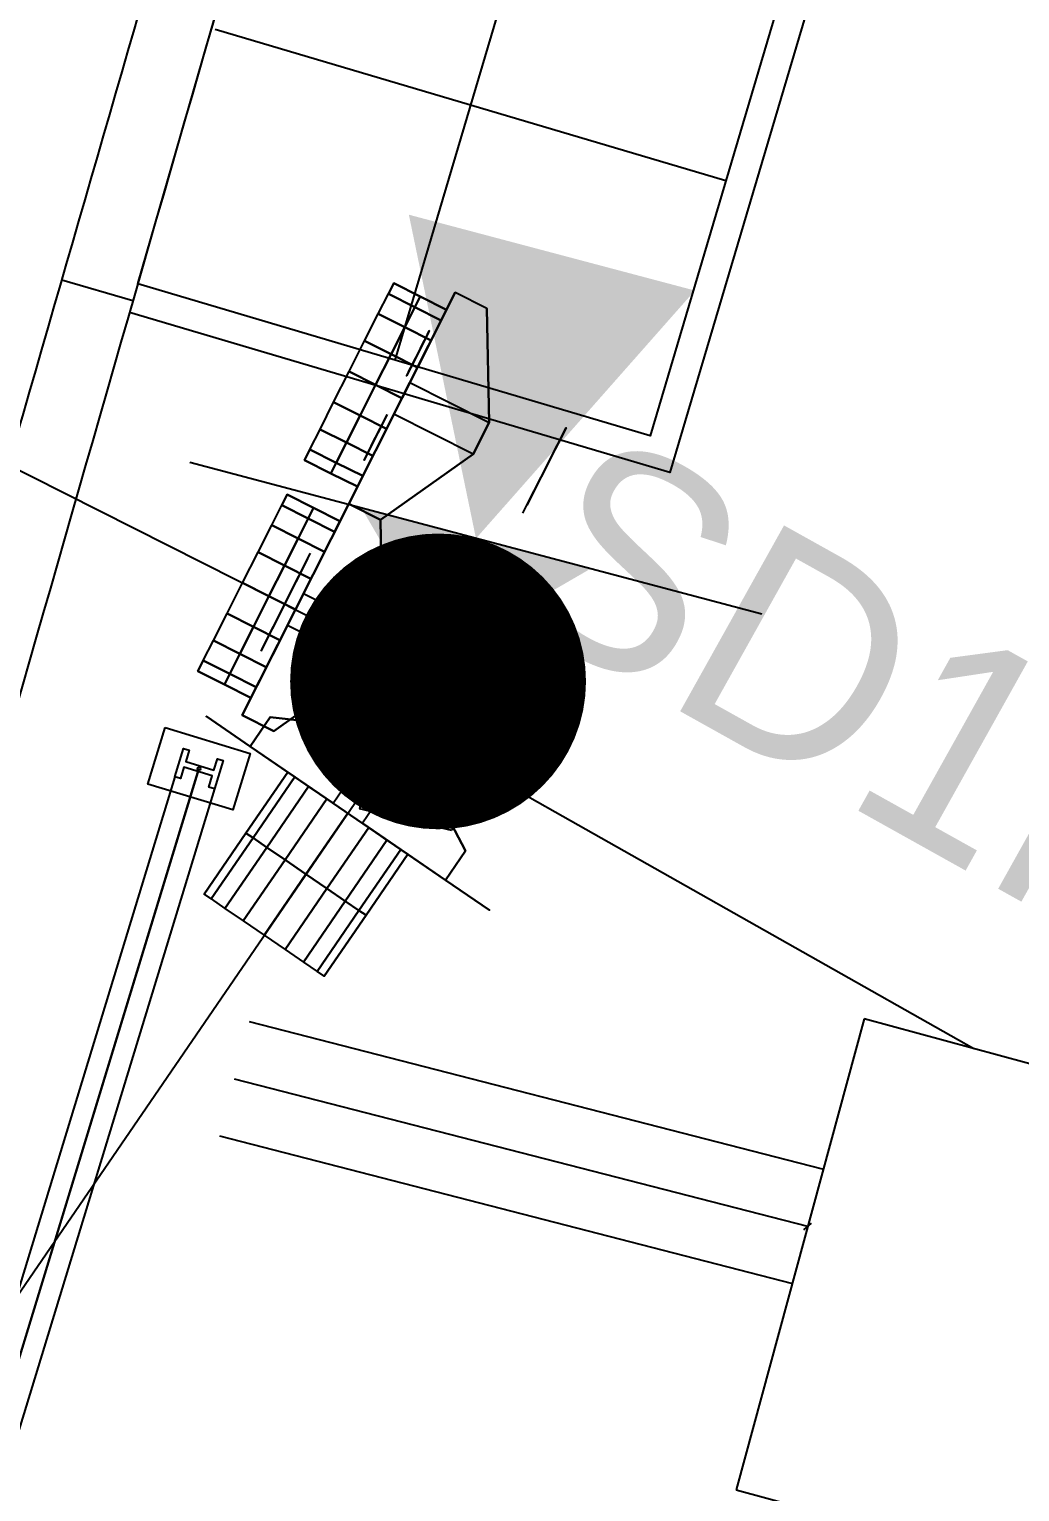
# Model space of a CAD drawing. Extents: x 421500 to 422711, y 436000 to 437000.
# Drawn here: x 421952.853 to 421954.527, y 436513.513 to 436515.985 of the extents above; entities that cross this region are included whole.
import ezdxf

# ---------------------------------------------------------------- set-up
doc = ezdxf.new("R2010")
doc.units = 0
doc.linetypes.add('XREF UTC_716709_AJB_1b$0$DASHDOT1', pattern=[2, 1, -0.5, 0, -0.5])
doc.layers.get('0').update_dxf_attribs({"color": 210})
for name, color, linetype in [('Pr-Kerb', 2, 'Continuous'), ('Pr-KerbEdge', 8, 'Continuous'), ('Pr-PGR', 7, 'Continuous'), ('Pr-PGR-Panels', 4, 'Continuous'), ('Pr-Poles', 2, 'Continuous'), ('Pr-TactFlag', 251, 'Continuous'), ('Pr-Tactiles', 4, 'Continuous'), ('XREF UTC_716709_AJB_1b$0$BASE', 7, 'Continuous'), ('XREF UTC_716709_AJB_1b$0$DATA', 7, 'Continuous'), ('XREF UTC_716709_AJB_1b$0$du-UTCBOX', 42, 'Continuous'), ('XREF UTC_716709_AJB_1b$0$du-UTCDUCT-C1', 42, 'XREF UTC_716709_AJB_1b$0$DASHDOT1'), ('XREF UTC_716709_AJB_1b$0$du-UTCDUCT-F1', 42, 'XREF UTC_716709_AJB_1b$0$DASHDOT1'), ('XREF UTC_716709_AJB_1b$0$du-UTCTEXT', 42, 'Continuous'), ('XREF UTC_716709_AJB_1b$0$SETOUT', 4, 'Continuous'), ('XREF UTC_716709_AJB_1b$0$Signals', 7, 'Continuous'), ('XREF UTC_716709_AJB_1b$0$VIEW', 7, 'Continuous')]:
    doc.layers.add(name, color=color, linetype=linetype)
doc.styles.add('XREF UTC_716709_AJB_1b$0$Standard', font='txt')

# ---------------------------------------------------------------- blocks, each defined once
blk = doc.blocks.new('plan-pgr-2')
for p, q in [((1.975, 0.035), (0.025, 0.035)), ((0, 0), (2, 0)), ((1.975, -0.035), (0.025, -0.035))]:
    blk.add_line(p, q)
for points in [[(0.05, -0.075), (0.05, 0.075), (-0.05, 0.075), (-0.05, -0.075)], [(2.05, 0.075), (2.05, -0.075), (1.95, -0.075), (1.95, 0.075)]]:
    blk.add_lwpolyline(points, close=True)
at = {"flags": 128}
for points in [[(-0.025, 0.035), (0.025, 0.035), (0.025, 0.025), (0.005, 0.025), (0.005, -0.025), (0.025, -0.025), (0.025, -0.035), (-0.025, -0.035), (-0.025, -0.025), (-0.005, -0.025), (-0.005, 0.025), (-0.025, 0.025)], [(1.975, 0.035), (2.025, 0.035), (2.025, 0.025), (2.005, 0.025), (2.005, -0.025), (2.025, -0.025), (2.025, -0.035), (1.975, -0.035), (1.975, -0.025), (1.995, -0.025), (1.995, 0.025), (1.975, 0.025)]]:
    blk.add_lwpolyline(points, close=True, dxfattribs=at)
for centre in [(0, 0), (2, 0)]:
    blk.add_circle(centre, 0.0025)
blk = doc.blocks.new('pole')
blk.add_circle((0, 0), 0.05)
blk = doc.blocks.new('XREF UTC_716709_AJB_1b$0$pole')
at = {"const_width": 0.25}
blk.add_lwpolyline([(-0.125, 0, 1), (0.125, 0, 1)], format="xyb", close=True, dxfattribs=at)
at = {"layer": 'XREF UTC_716709_AJB_1b$0$SETOUT', "const_width": 0.125}
blk.add_lwpolyline([(-0.0625, 0, 1), (0.0625, 0, 1)], format="xyb", close=True, dxfattribs=at)
at = {"layer": 'XREF UTC_716709_AJB_1b$0$VIEW'}
blk.add_lwpolyline([(-0.025, 0.0433), (-0.05, 0), (-0.025, -0.0433), (0.025, -0.0433), (0.05, 0), (0.025, 0.0433)], close=True, dxfattribs=at)
at = {"layer": 'XREF UTC_716709_AJB_1b$0$DATA', "style": 'XREF UTC_716709_AJB_1b$0$Standard', "flags": 9}
for tag, p in [('HEIGHT', (0.5, 1)), ('TYPE', (0.5, 0.75)), ('NUM', (0.5, 0.5)), ('SITE', (0.5, 0.25)), ('IDENT', (0.5, 0))]:
    blk.add_attdef(tag, p, '', height=0.2, dxfattribs=at)
blk = doc.blocks.new('XREF UTC_716709_AJB_1b$0$HD001P')
at = {"linetype": 'Continuous'}
blk.add_line((0, 2.75), (0, 0), dxfattribs=at)
at = {"layer": 'XREF UTC_716709_AJB_1b$0$VIEW', "color": 1, "linetype": 'Continuous', "extrusion": (0, 1, 0), "const_width": 0.1}
blk.add_lwpolyline([(0.05, 2.94, 1), (-0.05, 2.94, 1)], format="xyb", close=True, dxfattribs=at)
at = {"layer": 'XREF UTC_716709_AJB_1b$0$VIEW', "color": 2, "linetype": 'Continuous', "extrusion": (0, 1, 0), "const_width": 0.1}
blk.add_lwpolyline([(0.05, 2.62, 1), (-0.05, 2.62, 1)], format="xyb", close=True, dxfattribs=at)
at = {"layer": 'XREF UTC_716709_AJB_1b$0$VIEW', "color": 3, "linetype": 'Continuous', "extrusion": (0, 1, 0), "const_width": 0.1}
blk.add_lwpolyline([(0.05, 2.3, 1), (-0.05, 2.3, 1)], format="xyb", close=True, dxfattribs=at)
at = {"layer": 'XREF UTC_716709_AJB_1b$0$VIEW', "color": 7, "linetype": 'Continuous'}
for points in [[(-0.2, 0.27, 2.1), (-0.29, 0.27, 2.1), (-0.29, 0.27, 3.2), (-0.2, 0.27, 3.2)], [(0.29, 0.27, 2.1), (0.2, 0.27, 2.1), (0.2, 0.27, 3.2), (0.29, 0.27, 3.2)]]:
    blk.add_3dface(points, dxfattribs=at)
at = {"layer": 'XREF UTC_716709_AJB_1b$0$VIEW', "linetype": 'Continuous'}
for points in [[(0.2, 0.27, 2.1), (-0.2, 0.27, 2.1), (-0.2, 0.27, 3.2), (0.2, 0.27, 3.2)], [(-0.2, 0.21, 2.1), (-0.2, 0.27, 2.1), (-0.2, 0.27, 3.2), (-0.2, 0.21, 3.2)], [(-0.03, 0.12, 2.1), (-0.03, 0.27, 2.1), (-0.2, 0.27, 2.1), (-0.2, 0.21, 2.1)], [(-0.03, 0.12, 3.2), (-0.03, 0.27, 3.2), (-0.2, 0.27, 3.2), (-0.2, 0.21, 3.2)], [(0.03, 0.27, 2.1), (0.03, 0.12, 2.1), (-0.03, 0.12, 2.1), (-0.03, 0.27, 2.1)], [(0.03, 0.27, 3.2), (0.03, 0.12, 3.2), (-0.03, 0.12, 3.2), (-0.03, 0.27, 3.2)], [(0.2, 0.21, 2.1), (0.2, 0.27, 2.1), (0.03, 0.27, 2.1), (0.03, 0.12, 2.1)], [(0.2, 0.21, 3.2), (0.2, 0.27, 3.2), (0.03, 0.27, 3.2), (0.03, 0.12, 3.2)], [(0.2, 0.21, 2.1), (0.2, 0.27, 2.1), (0.2, 0.27, 3.2), (0.2, 0.21, 3.2)], [(-0.2, 0.21, 2.1), (-0.03, 0.12, 2.1), (-0.03, 0.12, 3.2), (-0.2, 0.21, 3.2)], [(0.03, 0.12, 2.1), (0.2, 0.21, 2.1), (0.2, 0.21, 3.2), (0.03, 0.12, 3.2)], [(-0.03, 0.12, 2.1), (0.03, 0.12, 2.1), (0.03, 0.12, 3.2), (-0.03, 0.12, 3.2)]]:
    blk.add_3dface(points, dxfattribs=at)
at = {"layer": 'XREF UTC_716709_AJB_1b$0$DATA', "style": 'XREF UTC_716709_AJB_1b$0$Standard', "flags": 9}
for tag, p in [('SUPPORT', (0.75, 1.5)), ('BRACKETS', (0.75, 1.25)), ('HEIGHT', (0.75, 1)), ('CABLE', (0.75, 0.75)), ('PHASE', (0.75, 0.5)), ('TYPE', (0.75, 0.25)), ('NUM', (0.75, 0)), ('SITE', (0.75, -0.25)), ('IDENT', (0.75, -0.5))]:
    blk.add_attdef(tag, p, '', height=0.2, dxfattribs=at)
at = {"layer": 'XREF UTC_716709_AJB_1b$0$VIEW', "linetype": 'Continuous'}
mesh = blk.add_polymesh((13, 3), dxfattribs=at)
for k, corner in enumerate([(0.1083, 0.27, 2.8775), (0.1083, 0.395, 2.8775), (0.1083, 0.52, 2.8775), (0.1231, 0.27, 2.9183), (0.1231, 0.395, 2.9183), (0.1231, 0.52, 2.9183), (0.1231, 0.27, 2.9617), (0.1231, 0.395, 2.9617), (0.1231, 0.52, 2.9617), (0.1083, 0.27, 3.0025), (0.1083, 0.395, 3.0025), (0.1083, 0.52, 3.0025), (0.0803, 0.27, 3.0358), (0.0803, 0.395, 3.0358), (0.0803, 0.52, 3.0358), (0.0428, 0.27, 3.0575), (0.0428, 0.395, 3.0575), (0.0428, 0.52, 3.0575), (0, 0.27, 3.065), (0, 0.395, 3.065), (0, 0.52, 3.065), (-0.0428, 0.27, 3.0575), (-0.0428, 0.395, 3.0575), (-0.0428, 0.52, 3.0575), (-0.0803, 0.27, 3.0358), (-0.0803, 0.395, 3.0358), (-0.0803, 0.52, 3.0358), (-0.1083, 0.27, 3.0025), (-0.1083, 0.395, 3.0025), (-0.1083, 0.52, 3.0025), (-0.1231, 0.27, 2.9617), (-0.1231, 0.395, 2.9617), (-0.1231, 0.52, 2.9617), (-0.1231, 0.27, 2.9183), (-0.1231, 0.395, 2.9183), (-0.1231, 0.52, 2.9183), (-0.1083, 0.27, 2.8775), (-0.1083, 0.395, 2.8775), (-0.1083, 0.52, 2.8775)]):
    mesh.set_mesh_vertex(divmod(k, 3), corner)
mesh = blk.add_polymesh((13, 3), dxfattribs=at)
for k, corner in enumerate([(0.1083, 0.27, 2.5575), (0.1083, 0.395, 2.5575), (0.1083, 0.52, 2.5575), (0.1231, 0.27, 2.5983), (0.1231, 0.395, 2.5983), (0.1231, 0.52, 2.5983), (0.1231, 0.27, 2.6417), (0.1231, 0.395, 2.6417), (0.1231, 0.52, 2.6417), (0.1083, 0.27, 2.6825), (0.1083, 0.395, 2.6825), (0.1083, 0.52, 2.6825), (0.0803, 0.27, 2.7158), (0.0803, 0.395, 2.7158), (0.0803, 0.52, 2.7158), (0.0428, 0.27, 2.7375), (0.0428, 0.395, 2.7375), (0.0428, 0.52, 2.7375), (0, 0.27, 2.745), (0, 0.395, 2.745), (0, 0.52, 2.745), (-0.0428, 0.27, 2.7375), (-0.0428, 0.395, 2.7375), (-0.0428, 0.52, 2.7375), (-0.0803, 0.27, 2.7158), (-0.0803, 0.395, 2.7158), (-0.0803, 0.52, 2.7158), (-0.1083, 0.27, 2.6825), (-0.1083, 0.395, 2.6825), (-0.1083, 0.52, 2.6825), (-0.1231, 0.27, 2.6417), (-0.1231, 0.395, 2.6417), (-0.1231, 0.52, 2.6417), (-0.1231, 0.27, 2.5983), (-0.1231, 0.395, 2.5983), (-0.1231, 0.52, 2.5983), (-0.1083, 0.27, 2.5575), (-0.1083, 0.395, 2.5575), (-0.1083, 0.52, 2.5575)]):
    mesh.set_mesh_vertex(divmod(k, 3), corner)
mesh = blk.add_polymesh((13, 3), dxfattribs=at)
for k, corner in enumerate([(0.1083, 0.27, 2.2375), (0.1083, 0.395, 2.2375), (0.1083, 0.52, 2.2375), (0.1231, 0.27, 2.2783), (0.1231, 0.395, 2.2783), (0.1231, 0.52, 2.2783), (0.1231, 0.27, 2.3217), (0.1231, 0.395, 2.3217), (0.1231, 0.52, 2.3217), (0.1083, 0.27, 2.3625), (0.1083, 0.395, 2.3625), (0.1083, 0.52, 2.3625), (0.0803, 0.27, 2.3958), (0.0803, 0.395, 2.3958), (0.0803, 0.52, 2.3958), (0.0428, 0.27, 2.4175), (0.0428, 0.395, 2.4175), (0.0428, 0.52, 2.4175), (0, 0.27, 2.425), (0, 0.395, 2.425), (0, 0.52, 2.425), (-0.0428, 0.27, 2.4175), (-0.0428, 0.395, 2.4175), (-0.0428, 0.52, 2.4175), (-0.0803, 0.27, 2.3958), (-0.0803, 0.395, 2.3958), (-0.0803, 0.52, 2.3958), (-0.1083, 0.27, 2.3625), (-0.1083, 0.395, 2.3625), (-0.1083, 0.52, 2.3625), (-0.1231, 0.27, 2.3217), (-0.1231, 0.395, 2.3217), (-0.1231, 0.52, 2.3217), (-0.1231, 0.27, 2.2783), (-0.1231, 0.395, 2.2783), (-0.1231, 0.52, 2.2783), (-0.1083, 0.27, 2.2375), (-0.1083, 0.395, 2.2375), (-0.1083, 0.52, 2.2375)]):
    mesh.set_mesh_vertex(divmod(k, 3), corner)
blk = doc.blocks.new('XREF UTC_716709_AJB_1b$0$HD080A')
blk.add_line((0.5, 0.25), (-0.5, 0.25))
blk.add_solid([(0, 0.25), (0.25, 0.75), (-0.25, 0.75)])
at = {"layer": 'XREF UTC_716709_AJB_1b$0$VIEW'}
blk.add_solid([(0, 0.05, 1), (0.2, 0.25, 1), (-0.2, 0.25, 1)], dxfattribs=at)
at = {"layer": 'XREF UTC_716709_AJB_1b$0$BASE', "style": 'XREF UTC_716709_AJB_1b$0$Standard', "flags": 3}
blk.add_attdef('SIG', (0, 0), '', height=0.2, rotation=270, dxfattribs=at)
at = {"layer": 'XREF UTC_716709_AJB_1b$0$DATA', "style": 'XREF UTC_716709_AJB_1b$0$Standard', "flags": 9}
for tag, p in [('SUPPORT', (1, 1.25)), ('FEATURES', (1, 1)), ('HEIGHT', (1, 0.75)), ('CABLE', (1, 0.5)), ('PHASE', (1, 0.25)), ('TYPE', (1, 0)), ('NUM', (1, -0.25)), ('SITE', (1, -0.5)), ('IDENT', (1, -0.75))]:
    blk.add_attdef(tag, p, '', height=0.2, dxfattribs=at)
blk = doc.blocks.new('*X78')
at = {"color": 0, "linetype": 'Continuous'}
for p, q in [((74.3847, 59.105), (74.4217, 59.105)), ((74.3847, 59.1), (74.4217, 59.1)), ((74.3847, 59.095), (74.4217, 59.095)), ((74.385, 59.0933), (74.385, 59.106)), ((74.39, 59.0883), (74.39, 59.1085)), ((74.393, 59.11), (74.4134, 59.11)), ((74.395, 59.0833), (74.395, 59.111)), ((74.4, 58.9613), (74.4, 59.112)), ((74.405, 58.9653), (74.405, 59.112)), ((74.41, 59.0818), (74.41, 59.1117)), ((74.415, 59.0868), (74.415, 59.1092)), ((74.42, 59.0918), (74.42, 59.1067)), ((74.36, 59.075), (74.4464, 59.075)), ((74.36, 58.9889), (74.36, 59.0749)), ((74.365, 59.0258), (74.365, 59.0759)), ((74.37, 59.0383), (74.37, 59.0767)), ((74.375, 58.8914), (74.375, 59.0775)), ((74.38, 58.9054), (74.38, 59.0784)), ((74.385, 58.9193), (74.385, 59.0792)), ((74.3883, 59.09), (74.4182, 59.09)), ((74.3897, 59.08), (74.4167, 59.08)), ((74.39, 58.9333), (74.39, 59.08)), ((74.3933, 59.085), (74.4132, 59.085)), ((74.395, 58.9473), (74.395, 59.0809)), ((74.41, 58.9513), (74.41, 59.0811)), ((74.415, 58.9373), (74.415, 59.0803)), ((74.42, 58.9234), (74.42, 59.0795)), ((74.425, 58.9094), (74.425, 59.0786)), ((74.43, 58.8954), (74.43, 59.0778)), ((74.435, 59.0419), (74.435, 59.077)), ((74.44, 59.0294), (74.44, 59.0761)), ((74.445, 59.0169), (74.445, 59.0753)), ((74.3517, 59.05), (74.4547, 59.05)), ((74.3534, 59.055), (74.4531, 59.055)), ((74.355, 59.06), (74.4514, 59.06)), ((74.355, 58.9964), (74.355, 59.0599)), ((74.3567, 59.065), (74.4497, 59.065)), ((74.3584, 59.07), (74.4481, 59.07)), ((74.45, 58.9942), (74.45, 59.0642)), ((74.455, 59.0017), (74.455, 59.0492)), ((74.3416, 59.025), (74.3647, 59.025)), ((74.3437, 59.03), (74.3667, 59.03)), ((74.345, 59.0127), (74.345, 59.0326)), ((74.3462, 59.035), (74.3687, 59.035)), ((74.3484, 59.04), (74.3707, 59.04)), ((74.35, 59.045), (74.4564, 59.045)), ((74.35, 59.0039), (74.35, 59.0449)), ((74.3724, 59.04), (74.434, 59.04)), ((74.3724, 59.035), (74.434, 59.035)), ((74.3724, 59.03), (74.434, 59.03)), ((74.3724, 59.025), (74.434, 59.025)), ((74.4357, 59.04), (74.4581, 59.04)), ((74.4377, 59.035), (74.4602, 59.035)), ((74.4397, 59.03), (74.4627, 59.03)), ((74.4417, 59.025), (74.4649, 59.025)), ((74.46, 59.0099), (74.46, 59.0355)), ((74.3416, 59.02), (74.3627, 59.02)), ((74.3439, 59.015), (74.3607, 59.015)), ((74.3464, 59.01), (74.3609, 59.01)), ((74.3493, 59.005), (74.3622, 59.005)), ((74.3526, 59), (74.3634, 59)), ((74.3724, 59.02), (74.434, 59.02)), ((74.3724, 59.015), (74.434, 59.015)), ((74.3724, 59.01), (74.434, 59.01)), ((74.3724, 59.005), (74.434, 59.005)), ((74.3724, 59), (74.434, 59)), ((74.443, 59), (74.4538, 59)), ((74.4437, 59.02), (74.4649, 59.02)), ((74.4443, 59.005), (74.4572, 59.005)), ((74.445, 58.9744), (74.445, 59.008)), ((74.4455, 59.01), (74.4601, 59.01)), ((74.4457, 59.015), (74.4626, 59.015)), ((74.3559, 58.995), (74.3647, 58.995)), ((74.3593, 58.99), (74.3659, 58.99)), ((74.3601, 58.985), (74.365, 58.985)), ((74.3601, 58.98), (74.3633, 58.98)), ((74.3601, 58.975), (74.3616, 58.975)), ((74.365, 58.9851), (74.365, 58.9937)), ((74.3709, 58.975), (74.4356, 58.975)), ((74.3719, 58.98), (74.4346, 58.98)), ((74.3724, 58.995), (74.434, 58.995)), ((74.3724, 58.99), (74.434, 58.99)), ((74.3724, 58.985), (74.434, 58.985)), ((74.435, 58.8841), (74.435, 58.9779)), ((74.4405, 58.99), (74.4472, 58.99)), ((74.4415, 58.985), (74.4464, 58.985)), ((74.4418, 58.995), (74.4505, 58.995)), ((74.4431, 58.98), (74.4464, 58.98)), ((74.4448, 58.975), (74.4464, 58.975)), ((74.3659, 58.95), (74.396, 58.95)), ((74.3669, 58.955), (74.3977, 58.955)), ((74.3679, 58.96), (74.3995, 58.96)), ((74.3689, 58.965), (74.4013, 58.965)), ((74.3699, 58.97), (74.4031, 58.97)), ((74.37, 58.8841), (74.37, 58.9707)), ((74.4033, 58.97), (74.4366, 58.97)), ((74.4051, 58.965), (74.4376, 58.965)), ((74.4069, 58.96), (74.4386, 58.96)), ((74.4087, 58.955), (74.4396, 58.955)), ((74.4105, 58.95), (74.4406, 58.95)), ((74.44, 58.8841), (74.44, 58.9529)), ((74.3609, 58.925), (74.387, 58.925)), ((74.3619, 58.93), (74.3888, 58.93)), ((74.3629, 58.935), (74.3906, 58.935)), ((74.3639, 58.94), (74.3924, 58.94)), ((74.3649, 58.945), (74.3942, 58.945)), ((74.365, 58.8841), (74.365, 58.9457)), ((74.4123, 58.945), (74.4416, 58.945)), ((74.4141, 58.94), (74.4426, 58.94)), ((74.4158, 58.935), (74.4436, 58.935)), ((74.4176, 58.93), (74.4446, 58.93)), ((74.4194, 58.925), (74.4456, 58.925)), ((74.445, 58.8841), (74.445, 58.9279)), ((74.3559, 58.9), (74.3781, 58.9)), ((74.3569, 58.905), (74.3799, 58.905)), ((74.3579, 58.91), (74.3817, 58.91)), ((74.3589, 58.915), (74.3834, 58.915)), ((74.3599, 58.92), (74.3852, 58.92)), ((74.36, 58.8841), (74.36, 58.9207)), ((74.4212, 58.92), (74.4466, 58.92)), ((74.423, 58.915), (74.4476, 58.915)), ((74.4248, 58.91), (74.4486, 58.91)), ((74.4266, 58.905), (74.4496, 58.905)), ((74.4283, 58.9), (74.4506, 58.9)), ((74.45, 58.8841), (74.45, 58.9029)), ((74.3434, 58.885), (74.3727, 58.885)), ((74.345, 58.8841), (74.345, 58.8858)), ((74.35, 58.8841), (74.35, 58.8883)), ((74.3534, 58.89), (74.3745, 58.89)), ((74.3549, 58.895), (74.3763, 58.895)), ((74.355, 58.8841), (74.355, 58.8957)), ((74.4301, 58.895), (74.4516, 58.895)), ((74.4319, 58.89), (74.453, 58.89)), ((74.4337, 58.885), (74.463, 58.885)), ((74.455, 58.8841), (74.455, 58.889)), ((74.46, 58.8841), (74.46, 58.8865))]:
    blk.add_line(p, q, dxfattribs=at)
blk = doc.blocks.new('*X79')
at = {"color": 0, "linetype": 'Continuous'}
for p, q in [((74.7798, 59.105), (74.8212, 59.105)), ((74.78, 59.1042), (74.78, 59.1087)), ((74.7804, 59.11), (74.8211, 59.11)), ((74.7811, 59.1), (74.821, 59.1)), ((74.7818, 59.115), (74.818, 59.115)), ((74.7823, 59.095), (74.8204, 59.095)), ((74.785, 59.0878), (74.785, 59.1159)), ((74.79, 58.96), (74.79, 59.1168)), ((74.795, 58.966), (74.795, 59.1174)), ((74.8, 58.9695), (74.8, 59.1176)), ((74.805, 58.9651), (74.805, 59.1179)), ((74.81, 58.9607), (74.81, 59.1179)), ((74.815, 59.086), (74.815, 59.1179)), ((74.82, 59.0914), (74.82, 59.1118)), ((74.78, 58.948), (74.78, 59.0705)), ((74.7841, 59.09), (74.8198, 59.09)), ((74.785, 58.954), (74.785, 59.074)), ((74.7859, 59.075), (74.8274, 59.075)), ((74.7862, 59.085), (74.8119, 59.085)), ((74.7874, 59.08), (74.8123, 59.08)), ((74.815, 58.9564), (74.815, 59.0768)), ((74.82, 58.952), (74.82, 59.0769)), ((74.825, 59.0168), (74.825, 59.0756)), ((74.83, 59.0344), (74.83, 59.0743)), ((74.835, 59.0312), (74.835, 59.073)), ((74.74, 59.05), (74.8576, 59.05)), ((74.74, 59.0022), (74.74, 59.05)), ((74.745, 59.0274), (74.745, 59.0535)), ((74.7472, 59.055), (74.8527, 59.055)), ((74.75, 59.0335), (74.75, 59.0569)), ((74.7547, 59.06), (74.8477, 59.06)), ((74.755, 59.0385), (74.755, 59.0602)), ((74.76, 59.04), (74.76, 59.0625)), ((74.765, 59.0403), (74.765, 59.0645)), ((74.7662, 59.065), (74.8434, 59.065)), ((74.77, 59.0407), (74.77, 59.0665)), ((74.775, 59.041), (74.775, 59.0685)), ((74.7787, 59.07), (74.8394, 59.07)), ((74.84, 59.0279), (74.84, 59.0692)), ((74.845, 59.0246), (74.845, 59.0631)), ((74.85, 59.0214), (74.85, 59.0577)), ((74.855, 59.0181), (74.855, 59.0527)), ((74.86, 59.0149), (74.86, 59.0464)), ((74.7243, 59.025), (74.7442, 59.025)), ((74.725, 59.03), (74.7465, 59.03)), ((74.725, 59.0063), (74.725, 59.03)), ((74.7287, 59.035), (74.7515, 59.035)), ((74.73, 58.9971), (74.73, 59.0367)), ((74.7325, 59.04), (74.7605, 59.04)), ((74.735, 58.9972), (74.735, 59.0434)), ((74.7362, 59.045), (74.8609, 59.045)), ((74.775, 58.942), (74.775, 59.0231)), ((74.7751, 59.025), (74.827, 59.025)), ((74.7755, 59.03), (74.8282, 59.03)), ((74.7758, 59.035), (74.8676, 59.035)), ((74.7762, 59.04), (74.8643, 59.04)), ((74.8368, 59.03), (74.8724, 59.03)), ((74.8445, 59.025), (74.8774, 59.025)), ((74.865, 59.0127), (74.865, 59.0389)), ((74.87, 59.0119), (74.87, 59.0324)), ((74.875, 59.0111), (74.875, 59.0274)), ((74.88, 59.0103), (74.88, 59.0234)), ((74.885, 59.0095), (74.885, 59.0222)), ((74.89, 59.009), (74.89, 59.0209)), ((74.7243, 59.02), (74.7425, 59.02)), ((74.7243, 59.015), (74.7409, 59.015)), ((74.7243, 59.01), (74.7402, 59.01)), ((74.7257, 59.005), (74.7402, 59.005)), ((74.7282, 59), (74.7378, 59)), ((74.7733, 59), (74.8209, 59)), ((74.7737, 59.005), (74.8221, 59.005)), ((74.7741, 59.01), (74.8234, 59.01)), ((74.7744, 59.015), (74.8246, 59.015)), ((74.7748, 59.02), (74.8258, 59.02)), ((74.8521, 59.02), (74.8936, 59.02)), ((74.8598, 59.015), (74.9068, 59.015)), ((74.8817, 59.01), (74.9056, 59.01)), ((74.895, 59.0086), (74.895, 59.0197)), ((74.9, 59.0082), (74.9, 59.0184)), ((74.905, 59.0096), (74.905, 59.0159)), ((74.91, 59.0127), (74.91, 59.0134)), ((74.7636, 58.975), (74.8372, 58.975)), ((74.765, 58.93), (74.765, 58.9771)), ((74.7669, 58.98), (74.8331, 58.98)), ((74.77, 58.936), (74.77, 58.9848)), ((74.7701, 58.985), (74.8291, 58.985)), ((74.7726, 58.99), (74.825, 58.99)), ((74.773, 58.995), (74.8209, 58.995)), ((74.825, 58.9476), (74.825, 58.99)), ((74.83, 58.9433), (74.83, 58.9838)), ((74.835, 58.9389), (74.835, 58.9777)), ((74.84, 58.9345), (74.84, 58.9715)), ((74.7473, 58.95), (74.7817, 58.95)), ((74.75, 58.912), (74.75, 58.9542)), ((74.7505, 58.955), (74.7858, 58.955)), ((74.7538, 58.96), (74.79, 58.96)), ((74.755, 58.918), (74.755, 58.9618)), ((74.7571, 58.965), (74.7942, 58.965)), ((74.76, 58.924), (74.76, 58.9695)), ((74.7603, 58.97), (74.7984, 58.97)), ((74.7994, 58.97), (74.8412, 58.97)), ((74.8051, 58.965), (74.8453, 58.965)), ((74.8108, 58.96), (74.8493, 58.96)), ((74.8166, 58.955), (74.8534, 58.955)), ((74.8223, 58.95), (74.8575, 58.95)), ((74.845, 58.9297), (74.845, 58.9654)), ((74.85, 58.9247), (74.85, 58.9592)), ((74.855, 58.9197), (74.855, 58.953)), ((74.86, 58.9147), (74.86, 58.9469)), ((74.73, 58.9051), (74.73, 58.9236)), ((74.7309, 58.925), (74.7608, 58.925)), ((74.7342, 58.93), (74.765, 58.93)), ((74.735, 58.9044), (74.735, 58.9313)), ((74.7375, 58.935), (74.7692, 58.935)), ((74.74, 58.9037), (74.74, 58.9389)), ((74.7407, 58.94), (74.7733, 58.94)), ((74.744, 58.945), (74.7775, 58.945)), ((74.745, 58.903), (74.745, 58.9465)), ((74.828, 58.945), (74.8615, 58.945)), ((74.8337, 58.94), (74.8656, 58.94)), ((74.8394, 58.935), (74.8696, 58.935)), ((74.8447, 58.93), (74.8737, 58.93)), ((74.8497, 58.925), (74.8778, 58.925)), ((74.865, 58.9097), (74.865, 58.9407)), ((74.87, 58.9047), (74.87, 58.9346)), ((74.875, 58.9024), (74.875, 58.9284)), ((74.88, 58.9054), (74.88, 58.9222)), ((74.72, 58.9065), (74.72, 58.9083)), ((74.7211, 58.91), (74.7483, 58.91)), ((74.7244, 58.915), (74.7525, 58.915)), ((74.725, 58.9058), (74.725, 58.916)), ((74.7276, 58.92), (74.7567, 58.92)), ((74.7307, 58.905), (74.7489, 58.905)), ((74.75, 58.9023), (74.75, 58.9045)), ((74.755, 58.9015), (74.755, 58.902)), ((74.8547, 58.92), (74.8818, 58.92)), ((74.8597, 58.915), (74.8961, 58.915)), ((74.8647, 58.91), (74.8877, 58.91)), ((74.8697, 58.905), (74.8794, 58.905)), ((74.885, 58.9084), (74.885, 58.9173)), ((74.89, 58.9114), (74.89, 58.9173)), ((74.895, 58.9144), (74.895, 58.9173))]:
    blk.add_line(p, q, dxfattribs=at)
blk = doc.blocks.new('XREF UTC_716709_AJB_1b$0$HD093B')
at = {"linetype": 'Continuous'}
blk.add_line((0, 3.25), (0, 0.25), dxfattribs=at)
at = {"layer": 'XREF UTC_716709_AJB_1b$0$VIEW', "color": 3, "extrusion": (0, -1, 0)}
blk.add_lwpolyline([(0.0102, 2.5169), (0.0275, 2.5123), (0.0367, 2.501), (0.0474, 2.4903), (0.058, 2.4744), (0.0687, 2.4637), (0.09, 2.4584), (0.1006, 2.4531), (0.0924, 2.448), (0.0762, 2.4493), (0.0527, 2.4531), (0.0194, 2.4748), (0.01, 2.4362), (0.074, 2.3573), (0.09, 2.3573), (0.0633, 2.3414), (0.0314, 2.3733), (-0.0112, 2.4105), (-0.0644, 2.3467), (-0.0538, 2.3414), (-0.0911, 2.3467), (-0.0375, 2.4287), (-0.0337, 2.4811), (-0.0538, 2.4797), (-0.0644, 2.4691), (-0.0698, 2.4531), (-0.0698, 2.4425), (-0.0751, 2.4371), (-0.0804, 2.4371), (-0.0857, 2.4478), (-0.0857, 2.4691), (-0.0698, 2.4903), (-0.0538, 2.501), (-0.0272, 2.5116), (-0.0237, 2.5154), (-0.0225, 2.5204), (-0.0237, 2.5248), (-0.0272, 2.5329), (-0.0306, 2.5466), (-0.0281, 2.5554), (-0.0175, 2.5572), (-0.0056, 2.5579), (0.0063, 2.5579), (0.0112, 2.5497), (0.0112, 2.5423), (0.0094, 2.526), (0.0019, 2.526), (0.0025, 2.5167), (0.0101, 2.517)], close=True, dxfattribs=at)
at = {"layer": 'XREF UTC_716709_AJB_1b$0$VIEW', "color": 1, "extrusion": (0, -1, 0)}
blk.add_lwpolyline([(0.0032, 2.942), (-0.0029, 2.942), (-0.0153, 2.9359), (-0.0153, 2.9297), (-0.0153, 2.9235), (-0.0029, 2.9112), (-0.0399, 2.9051), (-0.0461, 2.8866), (-0.0523, 2.8681), (-0.0584, 2.8558), (-0.0584, 2.8496), (-0.0523, 2.8373), (-0.0399, 2.8188), (-0.0399, 2.8003), (-0.0338, 2.8188), (-0.0399, 2.8434), (-0.0276, 2.8743), (-0.0276, 2.8311), (-0.0276, 2.8126), (-0.0461, 2.7202), (-0.0584, 2.7141), (-0.0276, 2.7141), (0.0032, 2.8003), (0.034, 2.7141), (0.0649, 2.7141), (0.0525, 2.7202), (0.034, 2.8126), (0.034, 2.8311), (0.034, 2.8743), (0.0464, 2.8434), (0.0402, 2.8188), (0.0464, 2.8003), (0.0464, 2.8188), (0.0587, 2.8373), (0.0649, 2.8496), (0.0649, 2.8558), (0.0587, 2.8681), (0.0525, 2.8866), (0.0464, 2.9051), (0.0094, 2.9112), (0.0217, 2.9235), (0.0217, 2.9297), (0.0217, 2.9359), (0.0094, 2.942)], close=True, dxfattribs=at)
at = {"layer": 'XREF UTC_716709_AJB_1b$0$VIEW', "color": 3, "linetype": 'Continuous', "extrusion": (0, -1, 0)}
for points in [[(0.3183, 2.4364), (0.3386, 2.525), (0.3588, 2.525)], [(0.335, 2.5022), (0.3867, 2.4288), (0.4803, 2.4288), (0.4398, 2.5022), (0.3334, 2.5022)], [(0.4335, 2.5123), (0.4614, 2.5123)], [(0.4398, 2.5022), (0.4474, 2.5123)]]:
    blk.add_lwpolyline(points, dxfattribs=at)
for centre in [(0.3209, 2.4288, -0.28), (0.4803, 2.4288, -0.28)]:
    blk.add_circle(centre, 0.043, dxfattribs=at)
at = {"layer": 'XREF UTC_716709_AJB_1b$0$VIEW', "linetype": 'Continuous'}
for points in [[(0.2, 0.27, 2.25), (-0.2, 0.27, 2.25), (-0.2, 0.27, 3.05), (0.2, 0.27, 3.05)], [(-0.2, 0.21, 2.25), (-0.2, 0.27, 2.25), (-0.2, 0.27, 3.05), (-0.2, 0.21, 3.05)], [(-0.03, 0.12, 2.25), (-0.03, 0.27, 2.25), (-0.2, 0.27, 2.25), (-0.2, 0.21, 2.25)], [(-0.03, 0.12, 3.05), (-0.03, 0.27, 3.05), (-0.2, 0.27, 3.05), (-0.2, 0.21, 3.05)], [(-0.2, 0.21, 2.25), (-0.2, 0.27, 2.25), (-0.2, 0.27, 2.7), (-0.2, 0.21, 2.7)], [(0.03, 0.27, 2.25), (0.03, 0.12, 2.25), (-0.03, 0.12, 2.25), (-0.03, 0.27, 2.25)], [(0.03, 0.27, 3.05), (0.03, 0.12, 3.05), (-0.03, 0.12, 3.05), (-0.03, 0.27, 3.05)], [(0.2, 0.21, 2.25), (0.2, 0.27, 2.25), (0.03, 0.27, 2.25), (0.03, 0.12, 2.25)], [(0.2, 0.21, 3.05), (0.2, 0.27, 3.05), (0.03, 0.27, 3.05), (0.03, 0.12, 3.05)], [(0.2, 0.21, 2.25), (0.2, 0.27, 2.25), (0.2, 0.27, 3.05), (0.2, 0.21, 3.05)], [(0.2, 0.21, 2.25), (0.2, 0.27, 2.25), (0.2, 0.27, 2.7), (0.2, 0.21, 2.7)], [(0.6, 0.27, 2.25), (0.2, 0.27, 2.25), (0.2, 0.27, 2.7), (0.6, 0.27, 2.7)], [(0.37, 0.12, 2.25), (0.37, 0.27, 2.25), (0.2, 0.27, 2.25), (0.2, 0.21, 2.25)], [(0.37, 0.12, 2.7), (0.37, 0.27, 2.7), (0.2, 0.27, 2.7), (0.2, 0.21, 2.7)], [(0.43, 0.27, 2.25), (0.43, 0.12, 2.25), (0.37, 0.12, 2.25), (0.37, 0.27, 2.25)], [(0.43, 0.27, 2.7), (0.43, 0.12, 2.7), (0.37, 0.12, 2.7), (0.37, 0.27, 2.7)], [(0.6, 0.21, 2.25), (0.6, 0.27, 2.25), (0.43, 0.27, 2.25), (0.43, 0.12, 2.25)], [(0.6, 0.21, 2.7), (0.6, 0.27, 2.7), (0.43, 0.27, 2.7), (0.43, 0.12, 2.7)], [(-0.2, 0.21, 2.25), (-0.03, 0.12, 2.25), (-0.03, 0.12, 3.05), (-0.2, 0.21, 3.05)], [(0.03, 0.12, 2.25), (0.2, 0.21, 2.25), (0.2, 0.21, 3.05), (0.03, 0.12, 3.05)], [(0.2, 0.21, 2.25), (0.37, 0.12, 2.25), (0.37, 0.12, 2.7), (0.2, 0.21, 2.7)], [(0.43, 0.12, 2.25), (0.6, 0.21, 2.25), (0.6, 0.21, 2.7), (0.43, 0.12, 2.7)], [(-0.03, 0.12, 2.25), (0.03, 0.12, 2.25), (0.03, 0.12, 3.05), (-0.03, 0.12, 3.05)], [(0.37, 0.12, 2.25), (0.43, 0.12, 2.25), (0.43, 0.12, 2.7), (0.37, 0.12, 2.7)]]:
    blk.add_3dface(points, dxfattribs=at)
at = {"layer": 'XREF UTC_716709_AJB_1b$0$VIEW', "color": 3, "linetype": 'Continuous', "extrusion": (0, -1, 0)}
blk.add_blockref('*X79', (-74.81, -56.56, -0.29), dxfattribs=at)
at = {"layer": 'XREF UTC_716709_AJB_1b$0$VIEW', "color": 1, "linetype": 'Continuous', "extrusion": (0, -1, 0)}
blk.add_blockref('*X78', (-74.4, -56.17, -0.29), dxfattribs=at)
at = {"layer": 'XREF UTC_716709_AJB_1b$0$DATA', "style": 'XREF UTC_716709_AJB_1b$0$Standard', "flags": 9}
for tag, p in [('SUPPORT', (0.75, 1.75)), ('BRACKETS', (0.75, 1.5)), ('HEIGHT', (0.75, 1.25)), ('CABLE', (0.75, 1)), ('PHASE', (0.75, 0.75)), ('TYPE', (0.75, 0.5)), ('NUM', (0.75, 0.25)), ('SITE', (0.75, 0)), ('IDENT', (0.75, -0.25))]:
    blk.add_attdef(tag, p, '', height=0.2, dxfattribs=at)
at = {"layer": 'XREF UTC_716709_AJB_1b$0$VIEW', "linetype": 'Continuous'}
mesh = blk.add_polymesh((13, 3), dxfattribs=at)
for k, corner in enumerate([(0.1472, 0.37, 2.365), (0.1472, 0.32, 2.365), (0.1472, 0.27, 2.365), (0.1674, 0.37, 2.4205), (0.1674, 0.32, 2.4205), (0.1674, 0.27, 2.4205), (0.1674, 0.37, 2.4795), (0.1674, 0.32, 2.4795), (0.1674, 0.27, 2.4795), (0.1472, 0.37, 2.535), (0.1472, 0.32, 2.535), (0.1472, 0.27, 2.535), (0.1093, 0.37, 2.5802), (0.1093, 0.32, 2.5802), (0.1093, 0.27, 2.5802), (0.0581, 0.37, 2.6097), (0.0581, 0.32, 2.6097), (0.0581, 0.27, 2.6097), (0, 0.37, 2.62), (0, 0.32, 2.62), (0, 0.27, 2.62), (-0.0581, 0.37, 2.6097), (-0.0581, 0.32, 2.6097), (-0.0581, 0.27, 2.6097), (-0.1093, 0.37, 2.5802), (-0.1093, 0.32, 2.5802), (-0.1093, 0.27, 2.5802), (-0.1472, 0.37, 2.535), (-0.1472, 0.32, 2.535), (-0.1472, 0.27, 2.535), (-0.1674, 0.37, 2.4795), (-0.1674, 0.32, 2.4795), (-0.1674, 0.27, 2.4795), (-0.1674, 0.37, 2.4205), (-0.1674, 0.32, 2.4205), (-0.1674, 0.27, 2.4205), (-0.1472, 0.37, 2.365), (-0.1472, 0.32, 2.365), (-0.1472, 0.27, 2.365)]):
    mesh.set_mesh_vertex(divmod(k, 3), corner)
mesh = blk.add_polymesh((13, 3), dxfattribs=at)
for k, corner in enumerate([(0.1472, 0.37, 2.735), (0.1472, 0.32, 2.735), (0.1472, 0.27, 2.735), (0.1674, 0.37, 2.7905), (0.1674, 0.32, 2.7905), (0.1674, 0.27, 2.7905), (0.1674, 0.37, 2.8495), (0.1674, 0.32, 2.8495), (0.1674, 0.27, 2.8495), (0.1472, 0.37, 2.905), (0.1472, 0.32, 2.905), (0.1472, 0.27, 2.905), (0.1093, 0.37, 2.9502), (0.1093, 0.32, 2.9502), (0.1093, 0.27, 2.9502), (0.0581, 0.37, 2.9797), (0.0581, 0.32, 2.9797), (0.0581, 0.27, 2.9797), (0, 0.37, 2.99), (0, 0.32, 2.99), (0, 0.27, 2.99), (-0.0581, 0.37, 2.9797), (-0.0581, 0.32, 2.9797), (-0.0581, 0.27, 2.9797), (-0.1093, 0.37, 2.9502), (-0.1093, 0.32, 2.9502), (-0.1093, 0.27, 2.9502), (-0.1472, 0.37, 2.905), (-0.1472, 0.32, 2.905), (-0.1472, 0.27, 2.905), (-0.1674, 0.37, 2.8495), (-0.1674, 0.32, 2.8495), (-0.1674, 0.27, 2.8495), (-0.1674, 0.37, 2.7905), (-0.1674, 0.32, 2.7905), (-0.1674, 0.27, 2.7905), (-0.1472, 0.37, 2.735), (-0.1472, 0.32, 2.735), (-0.1472, 0.27, 2.735)]):
    mesh.set_mesh_vertex(divmod(k, 3), corner)
mesh = blk.add_polymesh((13, 3), dxfattribs=at)
for k, corner in enumerate([(0.5472, 0.37, 2.365), (0.5472, 0.32, 2.365), (0.5472, 0.27, 2.365), (0.5674, 0.37, 2.4205), (0.5674, 0.32, 2.4205), (0.5674, 0.27, 2.4205), (0.5674, 0.37, 2.4795), (0.5674, 0.32, 2.4795), (0.5674, 0.27, 2.4795), (0.5472, 0.37, 2.535), (0.5472, 0.32, 2.535), (0.5472, 0.27, 2.535), (0.5093, 0.37, 2.5802), (0.5093, 0.32, 2.5802), (0.5093, 0.27, 2.5802), (0.4581, 0.37, 2.6097), (0.4581, 0.32, 2.6097), (0.4581, 0.27, 2.6097), (0.4, 0.37, 2.62), (0.4, 0.32, 2.62), (0.4, 0.27, 2.62), (0.3419, 0.37, 2.6097), (0.3419, 0.32, 2.6097), (0.3419, 0.27, 2.6097), (0.2907, 0.37, 2.5802), (0.2907, 0.32, 2.5802), (0.2907, 0.27, 2.5802), (0.2528, 0.37, 2.535), (0.2528, 0.32, 2.535), (0.2528, 0.27, 2.535), (0.2326, 0.37, 2.4795), (0.2326, 0.32, 2.4795), (0.2326, 0.27, 2.4795), (0.2326, 0.37, 2.4205), (0.2326, 0.32, 2.4205), (0.2326, 0.27, 2.4205), (0.2528, 0.37, 2.365), (0.2528, 0.32, 2.365), (0.2528, 0.27, 2.365)]):
    mesh.set_mesh_vertex(divmod(k, 3), corner)
blk = doc.blocks.new('XREF UTC_716709_AJB_1b$0$CCB')
for p, q in [((-0.4125, 0.4125), (-0.4125, -0.4125)), ((0.4125, 0.4125), (-0.4125, 0.4125)), ((0.4125, -0.4125), (0.4125, 0.4125)), ((-0.4125, -0.4125), (0.4125, -0.4125))]:
    blk.add_line(p, q)
blk = doc.blocks.new('XREF UTC_716709_AJB_1b$0$TPRS')
for p, q in [((0.1, 0.08), (-0.24, 0.08)), ((-0.24, -0.08), (-0.24, 0.08)), ((0.1, -0.08), (0.1, 0.08)), ((-0.07, -0.08), (-0.24, -0.08)), ((0.1, -0.08), (-0.07, -0.08))]:
    blk.add_line(p, q)
blk.add_circle((0, 0), 0.05)
blk = doc.blocks.new('XREF UTC_716709_AJB_1b$0$e_tag')
blk.add_line((-0.5, -0.7), (0.5, 0.7))

msp = doc.modelspace()

# ---------------------------------------------------------------- linework, layer by layer
at = {"layer": 'Pr-Kerb', "flags": 128}
msp.add_lwpolyline([(421953.4173, 436517.3194, 0.000825), (421952.7492, 436515.0114)], format="xyb", dxfattribs=at)
at = {"layer": 'Pr-KerbEdge'}
msp.add_line((421952.9078, 436515.5617), (421953.0279, 436515.5271), dxfattribs=at)
at = {"layer": 'Pr-KerbEdge', "flags": 128}
msp.add_lwpolyline([(421954.0775, 436519.0532), (421954.9876, 436518.7834), (421953.9357, 436515.236), (421953.0225, 436515.5068)], dxfattribs=at)
at = {"layer": 'Pr-KerbEdge'}
msp.add_arc((422403.3124, 436386.0636), 468.526, 163.735522, 164.07404, dxfattribs=at)
at = {"layer": 'Pr-PGR', "flags": 128}
msp.add_lwpolyline([(421953.1398, 436514.7352), (421952.5562, 436512.8223), (421951.8966, 436510.9342), (421951.1677, 436509.0717), (421950.364, 436507.2403), (421949.489, 436505.4419), (421948.5421, 436503.6803), (421947.52, 436501.9612), (421946.9937, 436501.1108), (421948.2028, 436499.5177)], dxfattribs=at)
at = {"layer": 'Pr-TactFlag'}
for p, q in [((421954.494, 436518.8776), (421953.4706, 436515.4261)), ((421953.167, 436515.9855), (421954.0299, 436515.7296))]:
    msp.add_line(p, q, dxfattribs=at)
at = {"layer": 'Pr-Tactiles', "flags": 128}
msp.add_lwpolyline([(421954.0626, 436519.0055), (421954.9254, 436518.7496), (421953.902, 436515.2982), (421953.0363, 436515.5549), (421953.2819, 436516.4059), (421953.8008, 436518.1589), (421954.0626, 436519.0055)], close=True, dxfattribs=at)
at = {"layer": 'XREF UTC_716709_AJB_1b$0$du-UTCDUCT-C1', "flags": 128}
for points in [[(421954.1934, 436514.058), (421944.2127, 436516.6294)], [(421954.1684, 436513.9612), (421944.1877, 436516.5325)], [(421954.1435, 436513.8644), (421944.1628, 436516.4357)]]:
    msp.add_lwpolyline(points, dxfattribs=at)
at = {"layer": 'XREF UTC_716709_AJB_1b$0$du-UTCDUCT-F1', "flags": 128}
msp.add_lwpolyline([(421953.5822, 436514.7526), (421954.4494, 436514.2622)], dxfattribs=at)

# ---------------------------------------------------------------- block references
at = {"layer": 'Pr-PGR-Panels', "rotation": 73.03423396509032}
msp.add_blockref('plan-pgr-2', (421952.5562, 436512.8223), dxfattribs=at)
at = {"layer": 'Pr-Poles'}
msp.add_blockref('pole', (421953.5438, 436514.8829), dxfattribs=at)
at = {"layer": 'XREF UTC_716709_AJB_1b$0$du-UTCBOX', "color": 5, "rotation": 76.79196159369764}
msp.add_blockref('XREF UTC_716709_AJB_1b$0$TPRS', (421953.5438, 436514.8829), dxfattribs=at)
at = {"layer": 'XREF UTC_716709_AJB_1b$0$du-UTCBOX', "color": 13, "rotation": 344.8205584980033}
msp.add_blockref('XREF UTC_716709_AJB_1b$0$CCB', (421954.5538, 436513.8064), dxfattribs=at)
at = {"layer": 'XREF UTC_716709_AJB_1b$0$du-UTCTEXT', "xscale": 0.009999999999999997, "yscale": 0.009999999999999997, "rotation": 345.5530694374484}
msp.add_blockref('XREF UTC_716709_AJB_1b$0$e_tag', (421954.1684, 436513.9612), dxfattribs=at)
at = {"layer": 'XREF UTC_716709_AJB_1b$0$Signals'}
for name, rotation in [('XREF UTC_716709_AJB_1b$0$HD093B', 63.239916771853), ('XREF UTC_716709_AJB_1b$0$HD080A', 345.1429989211466), ('XREF UTC_716709_AJB_1b$0$HD001P', 145.600486802202)]:
    msp.add_blockref(name, (421953.5438, 436514.8829), dxfattribs=dict(at, rotation=rotation))
msp.add_blockref('XREF UTC_716709_AJB_1b$0$pole', (421953.5438, 436514.8829), dxfattribs=at)

# ---------------------------------------------------------------- texts
at = {"layer": 'XREF UTC_716709_AJB_1b$0$du-UTCTEXT', "style": 'XREF UTC_716709_AJB_1b$0$Standard'}
msp.add_text('SD1F', height=0.36, rotation=330.8267, dxfattribs=at).set_placement((421953.6381, 436515.0081))

doc.saveas('drawing.dxf')
